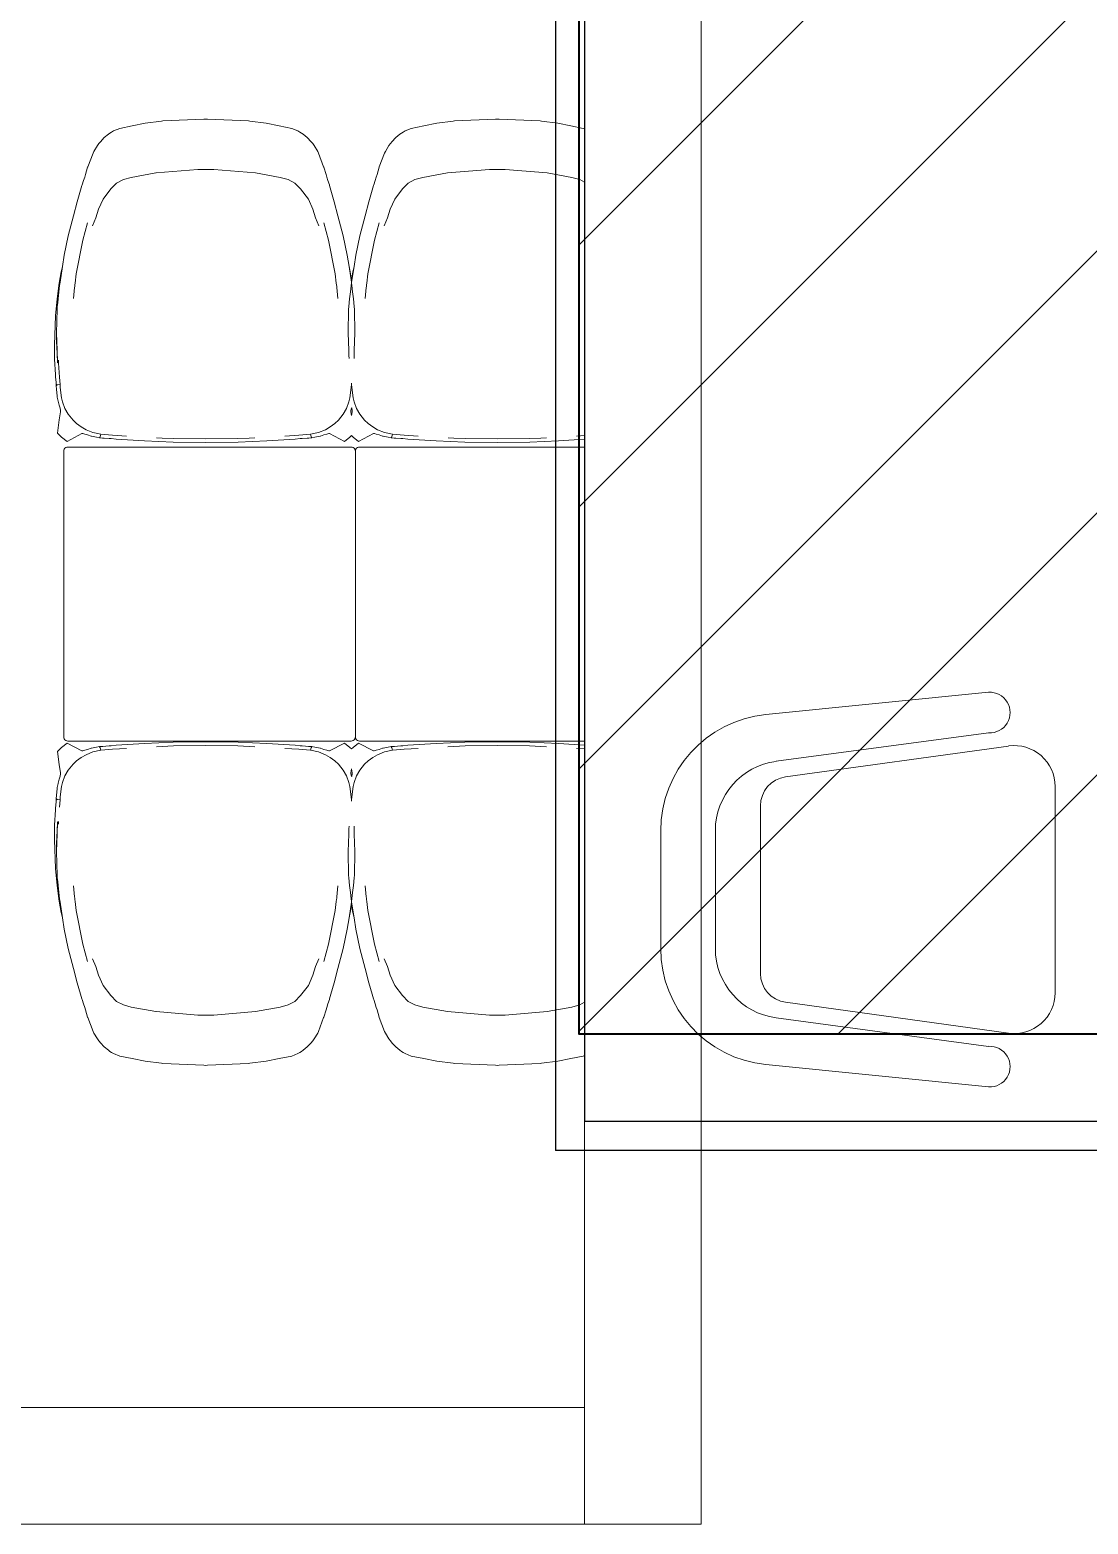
# Model space of a CAD drawing. Header units: millimetres. Extents: x 567392 to 582402, y 4512800 to 4518063.
# Drawn here: x 569145.7 to 569327.1, y 4512892.5 to 4513148.5 of the extents above; entities that cross this region are included whole.
import ezdxf

# ---------------------------------------------------------------- set-up
doc = ezdxf.new("R2010")
doc.units = ezdxf.units.MM
for name, color, linetype, lineweight in [('A-STRC-01', 2, 'Continuous', 40), ('a_8', 8, 'Continuous', 0), ('PENCERE', 140, 'Continuous', 25)]:
    doc.layers.add(name, color=color, linetype=linetype, lineweight=lineweight)
doc.layers.add('tefris', color=7, linetype='Continuous', lineweight=13, true_color=0x474747)

# ---------------------------------------------------------------- blocks, each defined once
blk = doc.blocks.new('A$C4A613EE6')
for p, q in [((16239.9, 500), (12420, 500)), ((16239.9, 300), (16239.9, 500)), ((12420, 300), (13849.3, 300)), ((13848.5, 297.8), (13844.1, 276.6)), ((13849.3, 300), (13848.5, 297.8)), ((13849.3, 300), (13940.5, 300)), ((13936.3, 291.6), (13932.4, 278.1)), ((13936.3, 291.6), (13940.5, 300)), ((13940.5, 300), (14374.8, 300)), ((14375.6, 286), (14374.8, 300)), ((14374.8, 300), (14381.2, 300)), ((14384.1, 255.4), (14381.2, 300)), ((14381.2, 300), (14394.4, 300)), ((14394.4, 300), (14394.4, -85.8)), ((14394.4, 300), (14898.2, 300)), ((14898.2, -85.8), (14898.2, 300)), ((14898.2, 300), (14905.2, 300)), ((14905.2, 300), (14902.3, 255.4)), ((14905.2, 300), (14911.6, 300)), ((14910.8, 286.1), (14911.6, 300)), ((14911.6, 300), (15345.8, 300)), ((15345.8, 300), (15350.1, 291.6)), ((15345.8, 300), (15437.1, 300)), ((15354, 278.1), (15350.1, 291.6)), ((15437.9, 297.8), (15437.1, 300)), ((15437.1, 300), (16039.9, 300)), ((15442.2, 276.6), (15437.9, 297.8)), ((16239.9, 300), (16039.9, 300)), ((16039.9, -4250), (16039.9, 300)), ((16239.9, -4250), (16239.9, 300)), ((13844.1, 276.6), (13839.8, 254.2)), ((13932.4, 278.1), (13924.6, 235.7)), ((15361.7, 235.7), (15354, 278.1)), ((15446.6, 254.2), (15442.2, 276.6)), ((13839.8, 254.2), (13836, 226.3)), ((13924.6, 235.6), (13918.8, 164.1)), ((13924.6, 235.6), (13924.6, 235.7)), ((14379, 224.9), (14378.5, 234.9)), ((14386.1, 206.3), (14384.1, 255.4)), ((14902.3, 255.4), (14900.2, 206.3)), ((14907.3, 224.9), (14907.9, 234.9)), ((15361.7, 235.7), (15361.8, 235.6)), ((15367.6, 164.1), (15361.8, 235.6)), ((15450.3, 226.3), (15446.6, 254.2)), ((13835.8, 224), (13832.5, 153.5)), ((13836, 226.3), (13835.8, 224)), ((14379.8, 205.7), (14379, 224.9)), ((14380.5, 150.4), (14379.8, 205.7)), ((14386.9, 150.4), (14386.1, 206.3)), ((14899.4, 150.4), (14900.2, 206.3)), ((14905.8, 150.4), (14906.6, 205.7)), ((14906.6, 205.7), (14907.3, 224.9)), ((15450.6, 224), (15450.3, 226.3)), ((15453.8, 153.5), (15450.6, 224)), ((13918.8, 164.1), (13918.8, 136.8)), ((15367.6, 136.8), (15367.6, 164.1)), ((13832.5, 153.5), (13832.4, 150.4)), ((13832.4, 150.4), (13832.5, 147.4)), ((13832.5, 147.4), (13835.8, 76.9)), ((13918.8, 136.8), (13924.6, 65.3)), ((14380.5, 150.4), (14379.8, 95.2)), ((14386.9, 150.4), (14386.1, 94.6)), ((14899.4, 150.4), (14900.2, 94.6)), ((14905.8, 150.4), (14906.6, 95.2)), ((15361.8, 65.3), (15367.6, 136.8)), ((15450.6, 76.9), (15453.8, 147.4)), ((15453.9, 150.4), (15453.8, 153.5)), ((15453.8, 147.4), (15453.9, 150.4)), ((13835.8, 76.9), (13836, 74.6)), ((14379.8, 95.2), (14379, 76)), ((14384.1, 45.5), (14386.1, 94.6)), ((14900.2, 94.6), (14902.3, 45.5)), ((14906.6, 95.2), (14907.3, 76)), ((15450.3, 74.6), (15450.6, 76.9)), ((13836, 74.6), (13839.8, 46.7)), ((13924.6, 65.2), (13924.6, 65.3)), ((13924.6, 65.2), (13932.4, 22.8)), ((14379, 76), (14378.5, 66)), ((14907.3, 76), (14907.9, 65.9)), ((15354, 22.8), (15361.7, 65.2)), ((15361.8, 65.3), (15361.7, 65.2)), ((15446.6, 46.6), (15450.3, 74.6)), ((13839.8, 46.7), (13844.1, 24.3)), ((14380.9, -2.8), (14384.1, 45.5)), ((14902.3, 45.5), (14905.4, -2.8)), ((15442.2, 24.3), (15446.6, 46.6)), ((13844.1, 24.3), (13848.5, 3)), ((13848.5, 3), (13852.6, -7.5)), ((13932.4, 22.8), (13936.3, 9.3)), ((13942.2, -2.3), (13936.3, 9.3)), ((14375.6, 14.8), (14374.2, -9.1)), ((14910.8, 14.8), (14912.2, -9.1)), ((15350.1, 9.3), (15344.2, -2.3)), ((15350.1, 9.3), (15354, 22.8)), ((15433.8, -7.5), (15437.9, 3)), ((15437.9, 3), (15442.2, 24.3)), ((13852.6, -7.5), (13854.8, -11.2)), ((13854.8, -11.2), (13856.5, -13.7)), ((13856.5, -13.7), (13858.5, -16.4)), ((13858.5, -16.4), (13864, -23.4)), ((13864, -23.4), (13864.9, -24.2)), ((13864.9, -24.2), (13870.7, -29.6)), ((13951.9, -12), (13942.2, -2.3)), ((13969.5, -25.5), (13951.9, -12)), ((13969.5, -25.5), (13987, -33.2)), ((14374.2, -9.1), (14372.5, -29.2)), ((14378.4, -31.4), (14379.8, -14.9)), ((14379.8, -14.9), (14379, -26.6)), ((14379.8, -14.9), (14380.1, -11.6)), ((14380.1, -11.6), (14380.9, -2.8)), ((14905.4, -2.8), (14906.2, -11.6)), ((14906.2, -11.6), (14906.5, -14.9)), ((14907.4, -26.6), (14906.5, -14.9)), ((14906.5, -14.9), (14908, -31.4)), ((14912.2, -9.1), (14913.9, -29.2)), ((15299.4, -33.3), (15316.9, -25.5)), ((15334.4, -12), (15316.9, -25.5)), ((15344.2, -2.3), (15334.4, -12)), ((15415.6, -29.6), (15421.5, -24.2)), ((15421.5, -24.2), (15422.4, -23.4)), ((15422.4, -23.4), (15427.9, -16.4)), ((15427.9, -16.4), (15429.9, -13.7)), ((15429.9, -13.7), (15431.6, -11.2)), ((15431.6, -11.2), (15433.8, -7.5)), ((13870.7, -29.6), (13874.4, -32.9)), ((13874.4, -32.9), (13878, -35.3)), ((13878, -35.3), (13887.9, -41.5)), ((13887.9, -41.5), (13890.7, -42.7)), ((13914.3, -51.8), (13890.7, -42.7)), ((13987, -33.2), (13987.1, -33.3)), ((13987.1, -33.3), (14001.8, -37.8)), ((14001.8, -37.8), (14015.2, -43.7)), ((14369.5, -42.8), (14364.8, -54.7)), ((14372.5, -29.4), (14369.5, -42.8)), ((14372.5, -29.2), (14372.5, -29.4)), ((14376.7, -30.2), (14372.5, -29.4)), ((14375.8, -46.1), (14373.8, -52)), ((14375.9, -45.5), (14375.8, -46.1)), ((14377.6, -36.8), (14375.9, -45.5)), ((14378.4, -31.4), (14376.7, -30.2)), ((14378.6, -31.6), (14377.6, -36.8)), ((14379, -26.6), (14378.6, -31.6)), ((14907.7, -31.6), (14907.4, -26.6)), ((14908.8, -36.8), (14907.7, -31.6)), ((14909.6, -30.2), (14908, -31.4)), ((14910.4, -45.5), (14908.8, -36.8)), ((14913.9, -29.4), (14909.6, -30.2)), ((14910.6, -46.1), (14910.4, -45.5)), ((14912.6, -52), (14910.6, -46.1)), ((14913.9, -29.2), (14913.9, -29.4)), ((14913.9, -29.4), (14916.9, -42.8)), ((14916.9, -42.8), (14921.6, -54.7)), ((15271.2, -43.7), (15284.6, -37.8)), ((15284.6, -37.8), (15299.3, -33.3)), ((15299.3, -33.3), (15299.4, -33.3)), ((15372, -51.8), (15395.6, -42.7)), ((15395.6, -42.7), (15398.5, -41.5)), ((15398.5, -41.5), (15408.3, -35.3)), ((15408.3, -35.3), (15412, -32.9)), ((15412, -32.9), (15415.6, -29.6)), ((13914.3, -51.8), (13915, -52)), ((13915, -52), (13927.4, -55.7)), ((13927.4, -55.7), (13931.9, -57)), ((13931.9, -57), (13937.9, -59)), ((13937.9, -59), (13945.4, -61.5)), ((13945.4, -61.5), (13946.6, -61.9)), ((13946.6, -61.9), (13954.4, -64.1)), ((13954.4, -64.1), (13974.2, -69.7)), ((13974.2, -69.7), (13998.5, -76.1)), ((13998.5, -76.1), (14032.4, -85.4)), ((14010.2, -52.2), (14039.9, -59.9)), ((14039.9, -59.9), (14097.6, -71.5)), ((14113.4, -73.3), (14097.6, -71.5)), ((14116.8, -73.7), (14113.4, -73.3)), ((14119.1, -74), (14116.8, -73.7)), ((14121, -74.2), (14119.1, -74)), ((14140.2, -75.9), (14121, -74.2)), ((14354.2, -71), (14348.6, -77)), ((14360.1, -63), (14354.2, -71)), ((14364.8, -54.7), (14360.1, -63)), ((14371.5, -60.3), (14372.3, -57)), ((14371.5, -62), (14371.5, -60.3)), ((14384.7, -87.3), (14371.5, -62)), ((14373.8, -52), (14372.3, -57)), ((14914.9, -62), (14901.7, -87.3)), ((14914.1, -57), (14912.6, -52)), ((14914.1, -57), (14914.8, -60.4)), ((14914.8, -60.4), (14914.9, -62)), ((14921.6, -54.7), (14926.3, -63)), ((14926.3, -63), (14932.2, -71)), ((14932.2, -71), (14937.8, -77)), ((15165.4, -74.2), (15146.1, -75.9)), ((15167.3, -74), (15165.4, -74.2)), ((15169.5, -73.7), (15167.3, -74)), ((15173, -73.3), (15169.5, -73.7)), ((15188.7, -71.5), (15173, -73.3)), ((15246.5, -59.9), (15188.7, -71.5)), ((15246.5, -59.9), (15276.1, -52.2)), ((15253.9, -85.4), (15287.9, -76.1)), ((15287.9, -76.1), (15312.2, -69.7)), ((15312.2, -69.7), (15332, -64.1)), ((15332, -64.1), (15339.7, -61.9)), ((15339.7, -61.9), (15341, -61.5)), ((15341, -61.5), (15348.5, -59)), ((15348.5, -59), (15354.5, -57)), ((15354.5, -57), (15359, -55.7)), ((15359, -55.7), (15371.4, -52)), ((15371.4, -52), (15372, -51.8)), ((14032.4, -85.4), (14065.8, -92.2)), ((14065.8, -92.2), (14085.1, -95.2)), ((14085.1, -95.2), (14094.4, -97.2)), ((14085.1, -95.2), (14112.1, -99.3)), ((14112.1, -99.6), (14085.1, -103.7)), ((14094.4, -101.8), (14085.1, -103.7)), ((14094.4, -97.2), (14107.7, -99.5)), ((14107.7, -99.5), (14094.4, -101.8)), ((14112.1, -99.3), (14113.2, -99.5)), ((14113.2, -99.5), (14112.1, -99.6)), ((14117.7, -98.9), (14113.2, -99.5)), ((14128.7, -101.3), (14113.2, -99.5)), ((14128.7, -97.6), (14117.7, -98.9)), ((14140.7, -96.3), (14128.7, -97.6)), ((14128.7, -101.3), (14140.7, -102.7)), ((14146.7, -95.6), (14140.7, -96.3)), ((14154.2, -94.9), (14146.7, -95.6)), ((14154.2, -94.9), (14158, -94.6)), ((14158, -94.6), (14199.2, -93.5)), ((14199.2, -93.5), (14228.3, -95)), ((14199.2, -93.5), (14201, -93.5)), ((14228.3, -95), (14230, -95)), ((14230, -95), (14237.7, -95.1)), ((14237.7, -95.1), (14242.6, -95.2)), ((14287.5, -99.3), (14285.2, -99.5)), ((14287.5, -99.7), (14285.2, -99.5)), ((14292.4, -98.8), (14287.5, -99.3)), ((14287.5, -99.3), (14287.5, -99.5)), ((14287.5, -99.5), (14287.5, -99.7)), ((14292.4, -100.1), (14287.5, -99.7)), ((14310.4, -96.6), (14292.4, -98.8)), ((14310.4, -102.3), (14292.4, -100.1)), ((14317.2, -95.1), (14310.4, -96.6)), ((14317.2, -103.9), (14310.4, -102.3)), ((14328.4, -90.9), (14317.2, -95.1)), ((14328.1, -99.2), (14327.1, -99.5)), ((14327.1, -99.5), (14328.1, -99.7)), ((14328.1, -99.2), (14332, -98.4)), ((14332, -100.5), (14328.1, -99.7)), ((14338.4, -85.2), (14328.4, -90.9)), ((14332, -98.4), (14334, -98.2)), ((14334, -100.7), (14332, -100.5)), ((14334, -98.2), (14340.3, -99.5)), ((14340.3, -99.5), (14334, -100.7)), ((14348.6, -77), (14338.4, -85.2)), ((14374.6, -99.5), (14377.4, -96.6)), ((14377.4, -102.3), (14374.6, -99.5)), ((14377.4, -96.6), (14384.7, -87.3)), ((14384.7, -111.6), (14377.4, -102.3)), ((14394.4, -85.8), (14394.7, -87.6)), ((14394.4, -100), (14394.7, -98.2)), ((14394.4, -100), (14394.4, -585.6)), ((14394.7, -87.6), (14395.4, -89.3)), ((14394.7, -98.2), (14395.4, -96.5)), ((14395.4, -89.3), (14396.5, -90.8)), ((14395.4, -96.5), (14396.5, -95)), ((14396.5, -90.8), (14398, -91.9)), ((14396.5, -95), (14398, -93.9)), ((14398, -91.9), (14399.8, -92.7)), ((14398, -93.9), (14399.8, -93.1)), ((14399.8, -92.7), (14401.6, -92.9)), ((14399.8, -93.1), (14401.6, -92.9)), ((14401.6, -92.9), (14891, -92.9)), ((14891, -92.9), (14892.8, -92.7)), ((14892.8, -93.1), (14891, -92.9)), ((14892.8, -92.7), (14894.6, -91.9)), ((14894.6, -93.9), (14892.8, -93.1)), ((14894.6, -91.9), (14896.1, -90.8)), ((14896.1, -95), (14894.6, -93.9)), ((14896.1, -90.8), (14897.2, -89.3)), ((14897.2, -96.5), (14896.1, -95)), ((14897.2, -89.3), (14897.9, -87.6)), ((14897.9, -98.2), (14897.2, -96.5)), ((14897.9, -87.6), (14898.2, -85.8)), ((14898.2, -100), (14897.9, -98.2)), ((14898.2, -585.6), (14898.2, -100)), ((14901.7, -87.3), (14909, -96.6)), ((14909, -102.3), (14901.7, -111.6)), ((14909, -96.6), (14911.8, -99.5)), ((14911.8, -99.5), (14909, -102.3)), ((14937.8, -77), (14948, -85.2)), ((14946, -99.5), (14952.4, -98.3)), ((14952.4, -100.7), (14946, -99.5)), ((14948, -85.2), (14957.9, -90.9)), ((14952.4, -98.3), (14954.4, -98.4)), ((14954.4, -100.5), (14952.4, -100.7)), ((14954.4, -98.4), (14958.2, -99.2)), ((14958.2, -99.7), (14954.4, -100.5)), ((14957.9, -90.9), (14969.1, -95.1)), ((14959.2, -99.5), (14958.2, -99.2)), ((14958.2, -99.7), (14959.2, -99.5)), ((14969.1, -95.1), (14976, -96.6)), ((14969.1, -103.9), (14976, -102.3)), ((14976, -96.6), (14993.9, -98.8)), ((14976, -102.3), (14993.9, -100.1)), ((14993.9, -98.8), (14998.9, -99.3)), ((14993.9, -100.1), (14998.9, -99.7)), ((14998.8, -99.5), (14998.9, -99.3)), ((14998.9, -99.7), (14998.8, -99.5)), ((14998.9, -99.3), (15001, -99.5)), ((14998.9, -99.7), (15001, -99.5)), ((15001, -99.5), (15001.1, -99.5)), ((15001.1, -99.5), (15001.2, -99.5)), ((15043.8, -95.2), (15048.6, -95.2)), ((15048.6, -95.2), (15056.4, -95)), ((15056.4, -95), (15058, -95)), ((15058, -95), (15087.2, -93.5)), ((15085.3, -93.5), (15087.2, -93.5)), ((15087.2, -93.5), (15128.4, -94.6)), ((15128.4, -94.6), (15132.2, -94.9)), ((15139.7, -95.6), (15132.2, -94.9)), ((15145.7, -96.3), (15139.7, -95.6)), ((15157.7, -97.6), (15145.7, -96.3)), ((15145.7, -102.7), (15157.7, -101.3)), ((15157.7, -97.6), (15173.1, -99.5)), ((15157.7, -101.3), (15168.7, -100)), ((15168.7, -100), (15173.1, -99.5)), ((15173.1, -99.5), (15174.3, -99.3)), ((15174.3, -99.6), (15173.1, -99.5)), ((15174.3, -99.3), (15201.2, -95.2)), ((15201.3, -103.7), (15174.3, -99.6)), ((15178.7, -99.5), (15192, -97.2)), ((15192, -101.8), (15178.7, -99.5)), ((15192, -97.2), (15201.2, -95.2)), ((15201.3, -103.7), (15192, -101.8)), ((15201.2, -95.2), (15220.6, -92.2)), ((15220.6, -92.2), (15253.9, -85.4)), ((13998.5, -122.8), (13974.2, -129.3)), ((14032.4, -113.5), (13998.5, -122.8)), ((14065.8, -106.7), (14032.4, -113.5)), ((14039.9, -139.1), (14097.6, -127.5)), ((14085.1, -103.7), (14065.8, -106.7)), ((14097.6, -127.5), (14113.4, -125.6)), ((14113.4, -125.6), (14116.8, -125.2)), ((14116.8, -125.2), (14119.1, -124.9)), ((14119.1, -124.9), (14121, -124.8)), ((14121, -124.8), (14140.2, -123.1)), ((14140.7, -102.7), (14146.7, -103.3)), ((14146.7, -103.3), (14154.2, -104)), ((14158, -104.4), (14154.2, -104)), ((14199.2, -105.4), (14158, -104.4)), ((14228.3, -103.9), (14199.2, -105.4)), ((14201, -105.4), (14199.2, -105.4)), ((14230, -103.9), (14228.3, -103.9)), ((14237.7, -103.8), (14230, -103.9)), ((14242.6, -103.7), (14237.7, -103.8)), ((14328.4, -108.1), (14317.2, -103.9)), ((14338.4, -113.7), (14328.4, -108.1)), ((14348.6, -122), (14338.4, -113.7)), ((14354.2, -127.9), (14348.6, -122)), ((14360.1, -136), (14354.2, -127.9)), ((14371.5, -137), (14384.7, -111.6)), ((14901.7, -111.6), (14914.9, -137)), ((14926.3, -136), (14932.2, -127.9)), ((14932.2, -127.9), (14937.8, -122)), ((14937.8, -122), (14948, -113.7)), ((14948, -113.7), (14957.9, -108.1)), ((14957.9, -108.1), (14969.1, -103.9)), ((15043.8, -103.7), (15048.7, -103.8)), ((15048.7, -103.8), (15056.4, -103.9)), ((15058, -103.9), (15056.4, -103.9)), ((15087.2, -105.4), (15058, -103.9)), ((15087.2, -105.4), (15085.3, -105.4)), ((15128.4, -104.4), (15087.2, -105.4)), ((15132.2, -104), (15128.4, -104.4)), ((15132.2, -104), (15139.7, -103.3)), ((15139.7, -103.3), (15145.7, -102.7)), ((15146.1, -123.1), (15165.4, -124.8)), ((15165.4, -124.8), (15167.3, -124.9)), ((15167.3, -124.9), (15169.5, -125.2)), ((15169.5, -125.2), (15173, -125.6)), ((15173, -125.6), (15188.7, -127.5)), ((15246.5, -139.1), (15188.7, -127.5)), ((15220.6, -106.7), (15201.3, -103.7)), ((15253.9, -113.6), (15220.6, -106.7)), ((15287.9, -122.8), (15253.9, -113.6)), ((15312.2, -129.3), (15287.9, -122.8)), ((13914.3, -147.2), (13890.7, -156.3)), ((13915, -146.9), (13914.3, -147.2)), ((13927.4, -143.2), (13915, -146.9)), ((13931.9, -141.9), (13927.4, -143.2)), ((13937.9, -139.9), (13931.9, -141.9)), ((13945.4, -137.4), (13937.9, -139.9)), ((13946.6, -137), (13945.4, -137.4)), ((13954.4, -134.8), (13946.6, -137)), ((13974.2, -129.3), (13954.4, -134.8)), ((14039.9, -139.1), (14010.2, -146.7)), ((14364.8, -144.3), (14360.1, -136)), ((14369.5, -156.2), (14364.8, -144.3)), ((14371.5, -138.6), (14371.5, -137)), ((14372.3, -141.9), (14371.5, -138.6)), ((14372.3, -141.9), (14373.8, -146.9)), ((14373.8, -146.9), (14375.8, -152.8)), ((14375.8, -152.8), (14375.9, -153.4)), ((14375.9, -153.4), (14377.6, -162.1)), ((14908.8, -162.1), (14910.4, -153.4)), ((14910.4, -153.4), (14910.6, -152.8)), ((14910.6, -152.8), (14912.6, -146.9)), ((14912.6, -146.9), (14914.1, -141.9)), ((14914.8, -138.6), (14914.1, -141.9)), ((14914.9, -137), (14914.8, -138.6)), ((14916.9, -156.2), (14921.6, -144.3)), ((14921.6, -144.3), (14926.3, -136)), ((15276.1, -146.7), (15246.5, -139.1)), ((15332, -134.8), (15312.2, -129.3)), ((15339.7, -137), (15332, -134.8)), ((15341, -137.4), (15339.7, -137)), ((15348.5, -139.9), (15341, -137.4)), ((15354.5, -141.9), (15348.5, -139.9)), ((15359, -143.2), (15354.5, -141.9)), ((15371.4, -146.9), (15359, -143.2)), ((15372, -147.2), (15371.4, -146.9)), ((15372, -147.2), (15395.6, -156.3)), ((13864, -175.5), (13858.5, -182.5)), ((13864.9, -174.7), (13864, -175.5)), ((13870.7, -169.3), (13864.9, -174.7)), ((13874.4, -166), (13870.7, -169.3)), ((13878, -163.6), (13874.4, -166)), ((13887.9, -157.4), (13878, -163.6)), ((13890.7, -156.3), (13887.9, -157.4)), ((13951.9, -186.9), (13969.5, -173.4)), ((13987, -165.7), (13969.5, -173.4)), ((13987.1, -165.7), (13987, -165.7)), ((14001.8, -161.1), (13987.1, -165.7)), ((14015.2, -155.2), (14001.8, -161.1)), ((14372.5, -169.7), (14369.5, -156.2)), ((14372.5, -169.6), (14376.7, -168.7)), ((14374.2, -189.9), (14372.5, -169.7)), ((14376.7, -168.7), (14378.4, -167.5)), ((14377.6, -162.1), (14378.6, -167.3)), ((14379.8, -184), (14378.4, -167.5)), ((14378.6, -167.3), (14379, -172.4)), ((14379, -172.4), (14379.8, -184)), ((14908, -167.5), (14906.5, -184)), ((14906.5, -184), (14907.4, -172.4)), ((14907.4, -172.4), (14907.7, -167.3)), ((14907.7, -167.3), (14908.8, -162.1)), ((14908, -167.5), (14909.6, -168.7)), ((14909.6, -168.7), (14913.9, -169.6)), ((14912.2, -189.9), (14913.9, -169.7)), ((14913.9, -169.6), (14916.9, -156.2)), ((14913.9, -169.7), (14913.9, -169.6)), ((15284.6, -161.1), (15271.2, -155.2)), ((15299.3, -165.7), (15284.6, -161.1)), ((15299.4, -165.7), (15299.3, -165.7)), ((15316.9, -173.4), (15299.4, -165.7)), ((15316.9, -173.4), (15334.4, -186.9)), ((15398.5, -157.4), (15395.6, -156.3)), ((15408.3, -163.6), (15398.5, -157.4)), ((15412, -166), (15408.3, -163.6)), ((15415.6, -169.3), (15412, -166)), ((15421.5, -174.7), (15415.6, -169.3)), ((15422.4, -175.5), (15421.5, -174.7)), ((15427.9, -182.5), (15422.4, -175.5)), ((13848.5, -202), (13844.1, -223.2)), ((13852.6, -191.4), (13848.5, -202)), ((13854.8, -187.8), (13852.6, -191.4)), ((13856.5, -185.2), (13854.8, -187.8)), ((13858.5, -182.5), (13856.5, -185.2)), ((13936.3, -208.2), (13942.2, -196.6)), ((13942.2, -196.6), (13951.9, -186.9)), ((14375.6, -213.8), (14374.2, -189.9)), ((14380.1, -187.3), (14379.8, -184)), ((14380.9, -196.2), (14380.1, -187.3)), ((14384.1, -244.4), (14380.9, -196.2)), ((14905.4, -196.2), (14902.3, -244.4)), ((14906.2, -187.3), (14905.4, -196.2)), ((14906.5, -184), (14906.2, -187.3)), ((14910.8, -213.7), (14912.2, -189.9)), ((15334.4, -186.9), (15344.2, -196.6)), ((15344.2, -196.6), (15350.1, -208.2)), ((15429.9, -185.2), (15427.9, -182.5)), ((15431.6, -187.8), (15429.9, -185.2)), ((15433.8, -191.4), (15431.6, -187.8)), ((15437.9, -202), (15433.8, -191.4)), ((15442.2, -223.2), (15437.9, -202)), ((13844.1, -223.2), (13839.8, -245.6)), ((13932.4, -221.7), (13924.6, -264.1)), ((13936.3, -208.2), (13932.4, -221.7)), ((15354, -221.7), (15350.1, -208.2)), ((15361.7, -264.1), (15354, -221.7)), ((15446.6, -245.6), (15442.2, -223.2)), ((13839.8, -245.6), (13836, -273.5)), ((14386.1, -293.5), (14384.1, -244.4)), ((14902.3, -244.4), (14900.2, -293.5)), ((15450.3, -273.5), (15446.6, -245.6)), ((13835.8, -275.8), (13832.5, -346.3)), ((13836, -273.5), (13835.8, -275.8)), ((13924.6, -264.2), (13918.8, -335.7)), ((13924.6, -264.2), (13924.6, -264.1)), ((14379, -274.9), (14378.5, -264.9)), ((14379.8, -294.1), (14379, -274.9)), ((14906.6, -294.1), (14907.3, -274.9)), ((14907.3, -274.9), (14907.9, -264.9)), ((15361.7, -264.1), (15361.8, -264.2)), ((15367.6, -335.7), (15361.8, -264.2)), ((15450.6, -275.8), (15450.3, -273.5)), ((15453.8, -346.3), (15450.6, -275.8)), ((14380.5, -349.4), (14379.8, -294.1)), ((14386.9, -349.4), (14386.1, -293.5)), ((14899.4, -349.4), (14900.2, -293.5)), ((14905.8, -349.4), (14906.6, -294.1)), ((13832.5, -346.3), (13832.4, -349.4)), ((13832.4, -349.4), (13832.5, -352.4)), ((13832.5, -352.4), (13835.8, -422.9)), ((13918.8, -335.7), (13918.8, -363)), ((14380.5, -349.4), (14379.8, -404.6)), ((14386.9, -349.4), (14386.1, -405.2)), ((14899.4, -349.4), (14900.2, -405.2)), ((14905.8, -349.4), (14906.6, -404.6)), ((15367.6, -363), (15367.6, -335.7)), ((15450.6, -422.9), (15453.8, -352.4)), ((15453.9, -349.4), (15453.8, -346.3)), ((15453.8, -352.4), (15453.9, -349.4)), ((13918.8, -363), (13924.6, -434.5)), ((15361.8, -434.5), (15367.6, -363)), ((14379.8, -404.6), (14379, -423.8)), ((14384.1, -454.3), (14386.1, -405.2)), ((14900.2, -405.2), (14902.3, -454.3)), ((14906.6, -404.6), (14907.3, -423.8)), ((13835.8, -422.9), (13836, -425.2)), ((13836, -425.2), (13839.8, -453.1)), ((13924.6, -434.6), (13924.6, -434.5)), ((13924.6, -434.6), (13932.4, -477)), ((14379, -423.8), (14378.5, -433.8)), ((14907.3, -423.8), (14907.9, -433.9)), ((15354, -477), (15361.7, -434.6)), ((15361.8, -434.5), (15361.7, -434.6)), ((15446.6, -453.2), (15450.3, -425.2)), ((15450.3, -425.2), (15450.6, -422.9)), ((13839.8, -453.1), (13844.1, -475.5)), ((14380.9, -502.6), (14384.1, -454.3)), ((14902.3, -454.3), (14905.4, -502.6)), ((15442.2, -475.5), (15446.6, -453.2)), ((13844.1, -475.5), (13848.5, -496.8)), ((13932.4, -477), (13936.3, -490.5)), ((14375.6, -485), (14374.2, -508.9)), ((14910.8, -485), (14912.2, -508.9)), ((15350.1, -490.5), (15354, -477)), ((15437.9, -496.8), (15442.2, -475.5)), ((13848.5, -496.8), (13852.6, -507.3)), ((13852.6, -507.3), (13854.8, -511)), ((13854.8, -511), (13856.5, -513.5)), ((13942.2, -502.1), (13936.3, -490.5)), ((13951.9, -511.8), (13942.2, -502.1)), ((13969.5, -525.3), (13951.9, -511.8)), ((14374.2, -508.9), (14372.5, -529)), ((14379.8, -514.7), (14380.1, -511.4)), ((14380.1, -511.4), (14380.9, -502.6)), ((14905.4, -502.6), (14906.2, -511.4)), ((14906.2, -511.4), (14906.5, -514.7)), ((14912.2, -508.9), (14913.9, -529)), ((15334.4, -511.8), (15316.9, -525.3)), ((15344.2, -502.1), (15334.4, -511.8)), ((15350.1, -490.5), (15344.2, -502.1)), ((15429.9, -513.5), (15431.6, -511)), ((15431.6, -511), (15433.8, -507.3)), ((15433.8, -507.3), (15437.9, -496.8)), ((13856.5, -513.5), (13858.5, -516.2)), ((13858.5, -516.2), (13864, -523.2)), ((13864, -523.2), (13864.9, -524)), ((13864.9, -524), (13870.7, -529.4)), ((13870.7, -529.4), (13874.4, -532.7)), ((13874.4, -532.7), (13878, -535.1)), ((13878, -535.1), (13887.9, -541.3)), ((13969.5, -525.3), (13987, -533)), ((13987, -533), (13987.1, -533.1)), ((13987.1, -533.1), (14001.8, -537.6)), ((14001.8, -537.6), (14015.2, -543.5)), ((14372.5, -529.2), (14369.5, -542.6)), ((14372.5, -529), (14372.5, -529.2)), ((14376.7, -530), (14372.5, -529.2)), ((14377.6, -536.6), (14375.9, -545.3)), ((14378.4, -531.2), (14376.7, -530)), ((14378.6, -531.4), (14377.6, -536.6)), ((14378.4, -531.2), (14379.8, -514.7)), ((14379, -526.4), (14378.6, -531.4)), ((14379.8, -514.7), (14379, -526.4)), ((14907.4, -526.4), (14906.5, -514.7)), ((14906.5, -514.7), (14908, -531.2)), ((14907.7, -531.4), (14907.4, -526.4)), ((14908.8, -536.6), (14907.7, -531.4)), ((14909.6, -530), (14908, -531.2)), ((14910.4, -545.3), (14908.8, -536.6)), ((14913.9, -529.2), (14909.6, -530)), ((14913.9, -529), (14916.9, -542.6)), ((15271.2, -543.5), (15284.6, -537.6)), ((15284.6, -537.6), (15299.3, -533.1)), ((15299.3, -533.1), (15299.4, -533.1)), ((15299.4, -533.1), (15316.9, -525.3)), ((15398.5, -541.3), (15408.3, -535.1)), ((15408.3, -535.1), (15412, -532.7)), ((15412, -532.7), (15415.6, -529.4)), ((15415.6, -529.4), (15421.5, -524)), ((15421.5, -524), (15422.4, -523.2)), ((15422.4, -523.2), (15427.9, -516.2)), ((15427.9, -516.2), (15429.9, -513.5)), ((13887.9, -541.3), (13890.7, -542.5)), ((13914.3, -551.6), (13890.7, -542.5)), ((13914.3, -551.6), (13915, -551.8)), ((13915, -551.8), (13927.4, -555.5)), ((13927.4, -555.5), (13931.9, -556.8)), ((13931.9, -556.8), (13937.9, -558.8)), ((13937.9, -558.8), (13945.4, -561.3)), ((13945.4, -561.3), (13946.6, -561.7)), ((13946.6, -561.7), (13954.4, -563.9)), ((14010.2, -552), (14039.9, -559.7)), ((14039.9, -559.7), (14097.6, -571.3)), ((14360.1, -562.8), (14354.2, -570.8)), ((14364.8, -554.5), (14360.1, -562.8)), ((14369.5, -542.6), (14364.8, -554.5)), ((14371.5, -560.1), (14372.3, -556.8)), ((14371.5, -561.8), (14371.5, -560.1)), ((14384.7, -587.1), (14371.5, -561.8)), ((14373.8, -551.8), (14372.3, -556.8)), ((14375.8, -545.9), (14373.8, -551.8)), ((14375.9, -545.3), (14375.8, -545.9)), ((14914.9, -561.8), (14901.7, -587.1)), ((14910.6, -545.9), (14910.4, -545.3)), ((14912.6, -551.8), (14910.6, -545.9)), ((14914.1, -556.8), (14912.6, -551.8)), ((14914.1, -556.8), (14914.8, -560.2)), ((14914.8, -560.2), (14914.9, -561.8)), ((14916.9, -542.6), (14921.6, -554.5)), ((14921.6, -554.5), (14926.3, -562.8)), ((14926.3, -562.8), (14932.2, -570.8)), ((15246.5, -559.7), (15188.7, -571.3)), ((15246.5, -559.7), (15276.1, -552)), ((15332, -563.9), (15339.7, -561.7)), ((15339.7, -561.7), (15341, -561.3)), ((15341, -561.3), (15348.5, -558.8)), ((15348.5, -558.8), (15354.5, -556.8)), ((15354.5, -556.8), (15359, -555.5)), ((15359, -555.5), (15371.4, -551.8)), ((15371.4, -551.8), (15372, -551.6)), ((15372, -551.6), (15395.6, -542.5)), ((15395.6, -542.5), (15398.5, -541.3)), ((13954.4, -563.9), (13974.2, -569.5)), ((13974.2, -569.5), (13998.5, -575.9)), ((13998.5, -575.9), (14032.4, -585.2)), ((14032.4, -585.2), (14065.8, -592)), ((14113.4, -573.1), (14097.6, -571.3)), ((14116.8, -573.5), (14113.4, -573.1)), ((14119.1, -573.8), (14116.8, -573.5)), ((14121, -574), (14119.1, -573.8)), ((14140.2, -575.7), (14121, -574)), ((14338.4, -585), (14328.4, -590.7)), ((14348.6, -576.8), (14338.4, -585)), ((14354.2, -570.8), (14348.6, -576.8)), ((14377.4, -596.4), (14384.7, -587.1)), ((14394.4, -585.6), (14394.7, -587.4)), ((14394.7, -587.4), (14395.4, -589.1)), ((14897.2, -589.1), (14897.9, -587.4)), ((14897.9, -587.4), (14898.2, -585.6)), ((14901.7, -587.1), (14909, -596.4)), ((14932.2, -570.8), (14937.8, -576.8)), ((14937.8, -576.8), (14948, -585)), ((14948, -585), (14957.9, -590.7)), ((15165.4, -574), (15146.1, -575.7)), ((15167.3, -573.8), (15165.4, -574)), ((15169.5, -573.5), (15167.3, -573.8)), ((15173, -573.1), (15169.5, -573.5)), ((15188.7, -571.3), (15173, -573.1)), ((15220.6, -592), (15253.9, -585.2)), ((15253.9, -585.2), (15287.9, -575.9)), ((15287.9, -575.9), (15312.2, -569.5)), ((15312.2, -569.5), (15332, -563.9)), ((14065.8, -592), (14085.1, -595)), ((14085.1, -595), (14094.4, -597)), ((14085.1, -595), (14112.1, -599.1)), ((14094.4, -597), (14113.6, -600.3)), ((14112.1, -599.1), (14117.7, -599.8)), ((14113.6, -600.3), (14140.4, -604.2)), ((14117.7, -599.8), (14128.7, -601.1)), ((14128.7, -601.1), (14140.7, -602.5)), ((14140.4, -604.2), (14169.9, -607)), ((14140.7, -602.5), (14146.7, -603.1)), ((14146.7, -603.1), (14154.2, -603.8)), ((14158, -604.2), (14154.2, -603.8)), ((14199.2, -605.2), (14158, -604.2)), ((14169.9, -607), (14219.1, -608.7)), ((14228.3, -603.7), (14199.2, -605.2)), ((14212.8, -605.2), (14199.2, -605.2)), ((14212.8, -605.2), (14234.1, -603.7)), ((14219.1, -608.7), (14243.7, -608.4)), ((14249.5, -603.4), (14228.3, -603.7)), ((14234.1, -603.7), (14249.5, -603.4)), ((14243.7, -608.4), (14270.4, -607)), ((14249.6, -601.5), (14245.7, -601.6)), ((14250.6, -601.5), (14249.5, -603.4)), ((14249.8, -601.5), (14249.6, -601.5)), ((14274.9, -600.2), (14250.6, -601.5)), ((14270.4, -607), (14273.1, -606.8)), ((14274, -606.7), (14273.1, -606.8)), ((14289.1, -605.4), (14274, -606.7)), ((14284.1, -605.9), (14274, -606.7)), ((14287.5, -599.1), (14274.9, -600.2)), ((14289.2, -605.5), (14284.1, -605.9)), ((14292.4, -598.6), (14287.5, -599.1)), ((14287.5, -599.1), (14288.1, -603.7)), ((14288.1, -603.7), (14289.1, -605.4)), ((14295.7, -604.9), (14289.2, -605.5)), ((14310.4, -596.4), (14292.4, -598.6)), ((14306.5, -603.8), (14295.7, -604.9)), ((14308.8, -603.7), (14306.5, -603.8)), ((14315.7, -602.5), (14308.8, -603.7)), ((14317.2, -594.9), (14310.4, -596.4)), ((14322.7, -600.4), (14315.7, -602.5)), ((14315.7, -602.5), (14315.7, -602.5)), ((14328.4, -590.7), (14317.2, -594.9)), ((14328.1, -599), (14322.7, -600.4)), ((14328.1, -599), (14332, -598.2)), ((14332, -598.2), (14334, -598)), ((14334, -598), (14348, -600.7)), ((14348, -600.7), (14370.4, -603.5)), ((14370.4, -603.5), (14377.4, -596.4)), ((14395.4, -589.1), (14396.5, -590.6)), ((14396.5, -590.6), (14398, -591.7)), ((14398, -591.7), (14399.8, -592.5)), ((14399.8, -592.5), (14401.6, -592.7)), ((14891, -592.7), (14401.6, -592.7)), ((14891, -592.7), (14892.8, -592.5)), ((14892.8, -592.5), (14894.6, -591.7)), ((14894.6, -591.7), (14896.1, -590.6)), ((14896.1, -590.6), (14897.2, -589.1)), ((14909, -596.4), (14915.9, -603.5)), ((14915.9, -603.5), (14938.4, -600.7)), ((14938.4, -600.7), (14952.4, -598.1)), ((14952.4, -598.1), (14954.4, -598.2)), ((14954.4, -598.2), (14958.2, -599)), ((14957.9, -590.7), (14969.1, -594.9)), ((14963.7, -600.4), (14958.2, -599)), ((14970.6, -602.5), (14963.7, -600.4)), ((14969.1, -594.9), (14976, -596.4)), ((14970.7, -602.5), (14970.6, -602.5)), ((14977.6, -603.7), (14970.7, -602.5)), ((14976, -596.4), (14993.9, -598.6)), ((14979.8, -603.8), (14977.6, -603.7)), ((14990.7, -604.9), (14979.8, -603.8)), ((14997.2, -605.5), (14990.7, -604.9)), ((14993.9, -598.6), (14998.9, -599.1)), ((15002.2, -605.9), (14997.2, -605.5)), ((14997.3, -605.4), (14998.3, -603.7)), ((14997.3, -605.4), (15013.3, -606.8)), ((14998.3, -603.7), (14998.9, -599.1)), ((14998.9, -599.1), (15011.4, -600.2)), ((15013.3, -606.8), (15002.2, -605.9)), ((15013.3, -606.8), (15016, -607)), ((15016, -607), (15042.6, -608.4)), ((15035.8, -601.5), (15036.9, -603.4)), ((15036.8, -601.6), (15036.5, -601.6)), ((15040.7, -601.6), (15036.8, -601.6)), ((15058, -603.7), (15036.9, -603.4)), ((15036.9, -603.4), (15052.3, -603.7)), ((15042.6, -608.4), (15067.3, -608.7)), ((15052.3, -603.7), (15073.5, -605.2)), ((15087.2, -605.2), (15058, -603.7)), ((15067.3, -608.7), (15116.5, -607)), ((15087.2, -605.2), (15073.5, -605.2)), ((15128.4, -604.2), (15087.2, -605.2)), ((15116.5, -607), (15145.9, -604.2)), ((15132.2, -603.8), (15128.4, -604.2)), ((15132.2, -603.8), (15139.7, -603.1)), ((15139.7, -603.1), (15145.7, -602.5)), ((15145.7, -602.5), (15157.7, -601.1)), ((15145.9, -604.2), (15172.8, -600.3)), ((15157.7, -601.1), (15168.7, -599.8)), ((15168.7, -599.8), (15174.3, -599.1)), ((15172.8, -600.3), (15192, -597)), ((15174.3, -599.1), (15201.2, -595)), ((15192, -597), (15201.2, -595)), ((15201.2, -595), (15220.6, -592))]:
    blk.add_line(p, q)
blk = doc.blocks.new('KLA')
at = {"layer": 'tefris'}
for p, q in [((0, 0.676), (-0.1007, 0.676)), ((0, 0.676), (0.1007, 0.676)), ((0.003, 0.5823), (-0.1008, 0.5823)), ((-0.003, 0.5823), (0.1008, 0.5823)), ((-0.338, 0.114), (-0.2997, 0.496)), ((-0.1436, 0.505), (0, 0.505)), ((0.1436, 0.505), (0, 0.505)), ((0.338, 0.114), (0.2997, 0.496)), ((-0.2686, 0.114), (-0.2198, 0.4783)), ((-0.246, 0.0796), (-0.1931, 0.4618)), ((0.246, 0.0796), (0.1931, 0.4618)), ((0.2686, 0.114), (0.2198, 0.4783)), ((-0.1767, 0), (0.1767, 0))]:
    blk.add_line(p, q, dxfattribs=at)
for centre, radius, start, end in [((-0.1007, 0.476), 0.2, 90, 174.2721), ((0.1007, 0.476), 0.2, 5.7279, 90), ((-0.1008, 0.4623), 0.12, 90, 172.3616), ((0.1008, 0.4623), 0.12, 7.6384, 90), ((-0.1436, 0.455), 0.05, 90, 172.113), ((0.1436, 0.455), 0.05, 7.887, 90), ((-0.3033, 0.1119), 0.0348, 176.4222, 3.5778), ((0.3033, 0.1119), 0.0348, 176.4222, 3.5778), ((-0.1767, 0.07), 0.07, 172.113, 270), ((0.1767, 0.07), 0.07, 270, 7.887)]:
    blk.add_arc(centre, radius, start, end, dxfattribs=at)

msp = doc.modelspace()

# ---------------------------------------------------------------- hatches: boundary and pattern name
at = {"layer": 'a_8'}
h = msp.add_hatch(dxfattribs=at)
h.set_pattern_fill('ANSI31', color=256, scale=10, angle=-63.73146)
h.set_pattern_definition([(45, (568952.827, 4512555.28), (-22.45064, 22.45064), [])])
h.paths.add_polyline_path([(569239.802, 4512976.516), (570477.802, 4512976.516), (570477.802, 4513286.52), (569239.802, 4513286.52)])

# ---------------------------------------------------------------- linework, layer by layer
at = {"layer": 'A-STRC-01'}
msp.add_lwpolyline([(569239.802, 4513286.52), (569239.802, 4512976.516), (570477.802, 4512976.516), (570477.802, 4513286.52)], dxfattribs=at)
at = {"layer": 'PENCERE'}
for p, q in [((569235.802, 4513266.52), (569235.802, 4512956.52)), ((569240.802, 4513266.52), (569240.802, 4512961.52)), ((569760.48, 4512961.52), (569240.802, 4512961.52)), ((569760.48, 4512956.52), (569235.802, 4512956.52))]:
    msp.add_line(p, q, dxfattribs=at)

# ---------------------------------------------------------------- block references
at = {"xscale": 100, "yscale": 100, "zscale": 100, "rotation": 90}
msp.add_blockref('KLA', (569321.446, 4513001.251), dxfattribs=at)
at = {"layer": 'a_8', "xscale": 0.09999999999999998, "yscale": 0.09999999999999998, "zscale": 0.09999999999999998, "rotation": 270}
msp.add_blockref('A$C4A613EE6', (569210.802, 4514516.52), dxfattribs=at)

doc.saveas('drawing.dxf')
